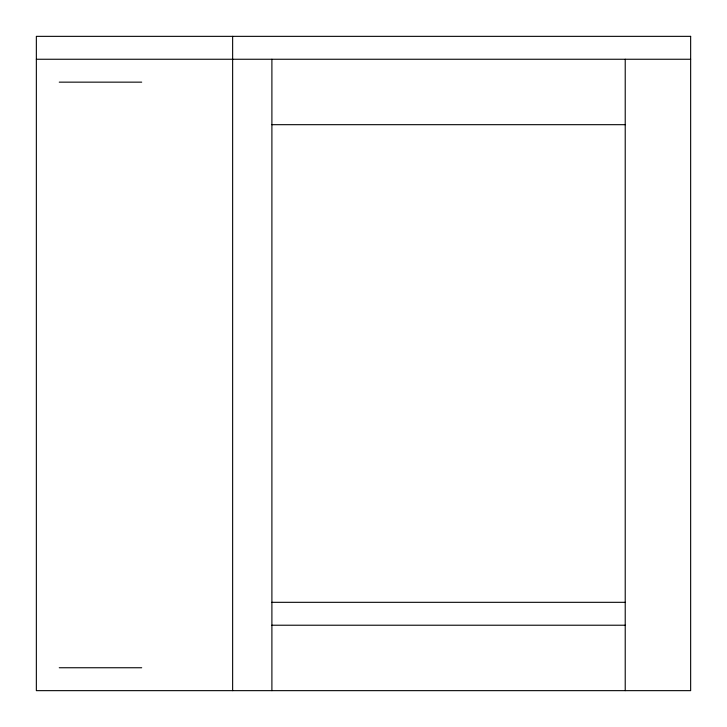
<?xml version="1.0" encoding="UTF-8"?>
<svg xmlns="http://www.w3.org/2000/svg" width="727" height="727" viewBox="0 0 727 727"><rect width="100%" height="100%" fill="white"/><g stroke="black" fill="none" stroke-linecap="round" stroke-linejoin="round"><path stroke-width="1.09" d="M36.35 59.251L690.65 59.251M59.251 82.151L141.701 82.151M271.898 124.68L625.22 124.68M271.898 602.319L625.22 602.319M271.898 625.22L625.22 625.22M59.251 667.749L141.701 667.749M625.22 59.251L625.22 690.65M271.898 59.251L271.898 690.65M232.64 36.35L232.64 690.65M690.65 36.35L36.35 36.35L36.35 690.65L690.65 690.65L690.65 36.35"/></g></svg>
